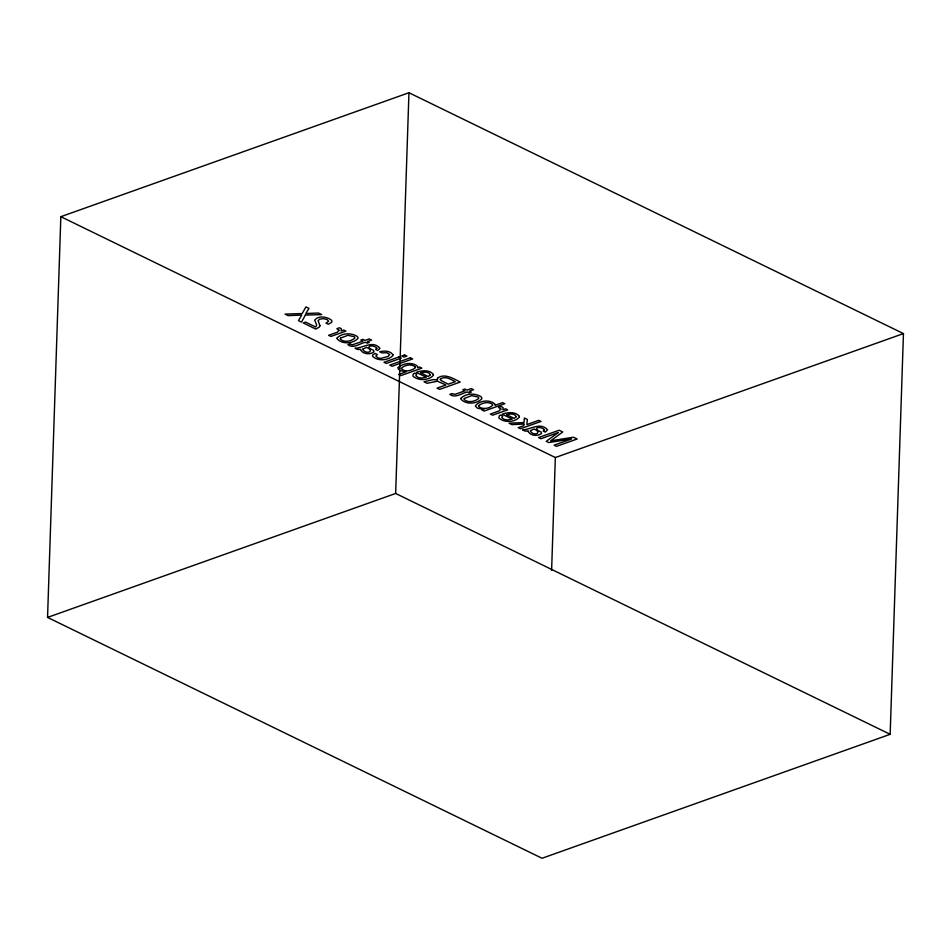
<?xml version="1.0" encoding="UTF-8"?>
<svg xmlns="http://www.w3.org/2000/svg" width="951" height="951" viewBox="0 0 951 951"><rect width="100%" height="100%" fill="white"/><g stroke="black" fill="none" stroke-linecap="round" stroke-linejoin="round"><path stroke-width="1.43" d="M47.55 617.413L60.84 216.685L408.954 92.734L903.45 333.587L890.16 734.315L542.046 858.266L47.55 617.413L395.652 493.462L890.16 734.315M395.652 493.462L408.954 92.734M551.604 570.338L555.348 457.538L60.84 216.685M555.348 457.538L903.45 333.587M523.846 424.027L523.846 425.656L518.212 427.665L520.435 428.746L541.024 421.412L538.801 420.33L526.854 424.598L527.318 419.439L524.37 418.012L524.001 422.565L509.07 423.207L512.007 424.645L523.846 424.027M433.406 374.492L433.383 375.312C428.639 380.709 418.274 380.959 412.924 376.156L413.221 374.112L414.47 373.161L416.728 374.266L415.86 375.8L418.416 377.595L421.662 378.082L426.31 377.25L416.265 372.364C421.566 370.367 429.59 369.475 433.406 374.492M519.365 416.36L519.341 417.18C514.598 422.565 504.232 422.815 498.883 418.024L499.18 415.979L500.428 415.028L502.687 416.134L501.819 417.667L504.375 419.462L507.62 419.95L512.268 419.118L502.223 414.232C507.525 412.235 515.549 411.343 519.365 416.36M392.965 354.687L392.941 355.484C388.234 360.631 378.07 361.356 372.792 356.554A6.978 2.924 1.9 0 1 373.113 354.687L375.027 353.439L377.262 354.533L375.8 356.031L378.07 357.873A4.196 1.759 1.9 0 0 381.387 358.265L387.96 356.53L389.72 354.45L386.795 352.726L381.922 352.88L379.675 351.787C384.026 350.574 390.172 350.646 392.965 354.687M440.313 379.259L440.943 380.459L448.242 384.18L455.279 381.672C451.107 379.544 444.783 375.324 440.313 379.259M339.138 330.33L337.236 332.232L328.606 335.311L330.9 336.428L345.914 331.091L343.727 330.021L341.136 330.948L341.35 328.808L339.519 327.75L336.856 328.689L339.138 330.33M500.868 409.108L498.966 411.01L490.324 414.077L492.63 415.207L507.644 409.857L505.456 408.799L502.865 409.715L503.067 407.575L501.236 406.517L498.574 407.468L500.868 409.108M376.846 348.149L375.621 349.421L377.773 350.467L379.984 348.292C372.911 339.959 362.925 348.185 355.008 348.232L357.6 349.516L360.786 349.314L360.702 350.063C363.104 354.307 370.308 354.878 373.921 351.87L373.588 350.384C363.116 346.105 373.256 344.048 376.846 348.149M544.4 429.757L543.176 431.029L545.315 432.075L547.538 429.9C540.453 421.566 530.48 429.793 522.563 429.84L525.154 431.124L528.328 430.91L528.245 431.671C530.646 435.915 537.862 436.485 541.476 433.478L541.131 431.992C530.67 427.712 540.81 425.656 544.4 429.757M337.141 337.938L337.023 338.746C341.837 344.524 353.059 343.822 357.933 338.461A8.393 3.519 1.9 0 0 356.72 336.107C350.86 332.719 341.968 332.909 337.141 337.938M460.985 398.255L460.866 399.075C465.681 404.841 476.903 404.139 481.777 398.778A8.393 3.519 1.9 0 0 480.564 396.424C474.704 393.036 465.8 393.227 460.985 398.255M415.48 367.086L415.385 367.728C411.914 370.712 404.686 372.578 401.37 368.619L401.441 368.12C404.888 364.899 411.866 363.52 415.48 367.086M495.221 404.544L495.091 405.281L502.568 402.63L504.803 403.711L484.142 411.07L482.026 410.036L483.94 409.358L477.545 408.252L475.357 406.077C478.959 400.24 490.764 399.099 495.221 404.544M398.219 367.49L398.207 369.012L400.145 370.581L406.291 371.734L398.635 374.468L400.93 375.586L421.864 368.132L419.617 367.05L417.632 367.752L417.703 366.456C412.591 361.653 403.212 363.187 398.219 367.49M319.94 325.741L319.358 327.001L315.827 329.094L303.25 322.96L305.628 322.116L315.637 326.989L316.731 325.242L314.71 320.107C318.502 315.185 327.596 316.659 331.84 320.523L331.721 322.306L328.333 324.255L325.991 323.126L328.677 321.248L327.049 319.524L323.459 318.644L319.714 319.167L318.11 320.63L319.94 325.741M362.997 349.029L362.842 349.588C365.945 354.782 375.74 351.454 366.551 347.353L362.997 349.029M530.539 430.625L530.385 431.195C533.499 436.39 543.283 433.062 534.093 428.96L530.539 430.625M437.448 378.201L437.508 379.818L433.074 379.639L424.015 381.791L427.142 383.301L437.448 381.196L445.912 385L437.08 388.151L439.635 389.387L460.225 382.064C453.71 378.807 444.521 372.78 437.448 378.201M478.733 405.59L478.686 406.588C482.537 409.703 489.492 408.68 492.725 405.245L492.392 404.27C488.481 401.286 482.288 402.701 478.733 405.59M305.354 315.09L301.526 322.127L298.459 320.63L301.717 315.078L288.189 315.625L285.027 314.092L302.192 313.557L305.913 306.9L308.956 308.386L305.83 313.509L318.514 313.034L321.7 314.591L305.354 315.09M340.494 338.128L340.28 339.222C344.214 342.705 350.86 341.385 354.628 338.318A4.648 1.95 1.9 0 0 354.2 336.702L347.9 335.299L340.494 338.128M464.338 398.445L464.124 399.551C468.058 403.022 474.704 401.702 478.472 398.635A4.648 1.95 1.9 0 0 478.044 397.019L471.744 395.616L464.338 398.445M430.304 374.825L428.259 376.513L420.639 372.804C423.575 372.007 428.996 371.354 430.304 374.825M516.262 416.681L514.206 418.381L506.598 414.672C509.522 413.875 514.955 413.221 516.262 416.681M558.261 432.527L546.254 441.323L548.775 442.548L571.551 439.005L554.112 445.151L556.549 446.34L577.138 439.005L573.489 437.234L550.677 440.8L562.73 431.992L559.117 430.232L538.528 437.555L540.953 438.732L558.261 432.527M349.837 343.977L347.852 344.69C353.225 349.029 359.942 343.418 365.315 342.277L367.169 343.18L369.238 342.443L367.383 341.54L371.568 340.054L369.238 338.913L365.053 340.41L362.866 339.341L360.798 340.078L362.985 341.147L352.417 344.809L349.837 343.977M398.933 356.97L383.99 362.295L386.332 363.437L401.274 358.111L398.933 356.97M404.579 354.961L401.726 355.983L404.068 357.124L406.921 356.102L404.579 354.961M410.38 357.79L389.791 365.113L392.097 366.242L412.686 358.907L410.38 357.79M451.82 393.655L449.835 394.356C455.208 398.695 461.913 393.084 467.298 391.943L469.152 392.846L471.22 392.121L469.366 391.218L473.55 389.72L471.22 388.59L467.036 390.076L464.837 389.018L462.78 389.744L464.968 390.813L455.172 394.296L451.82 393.655"/></g></svg>
